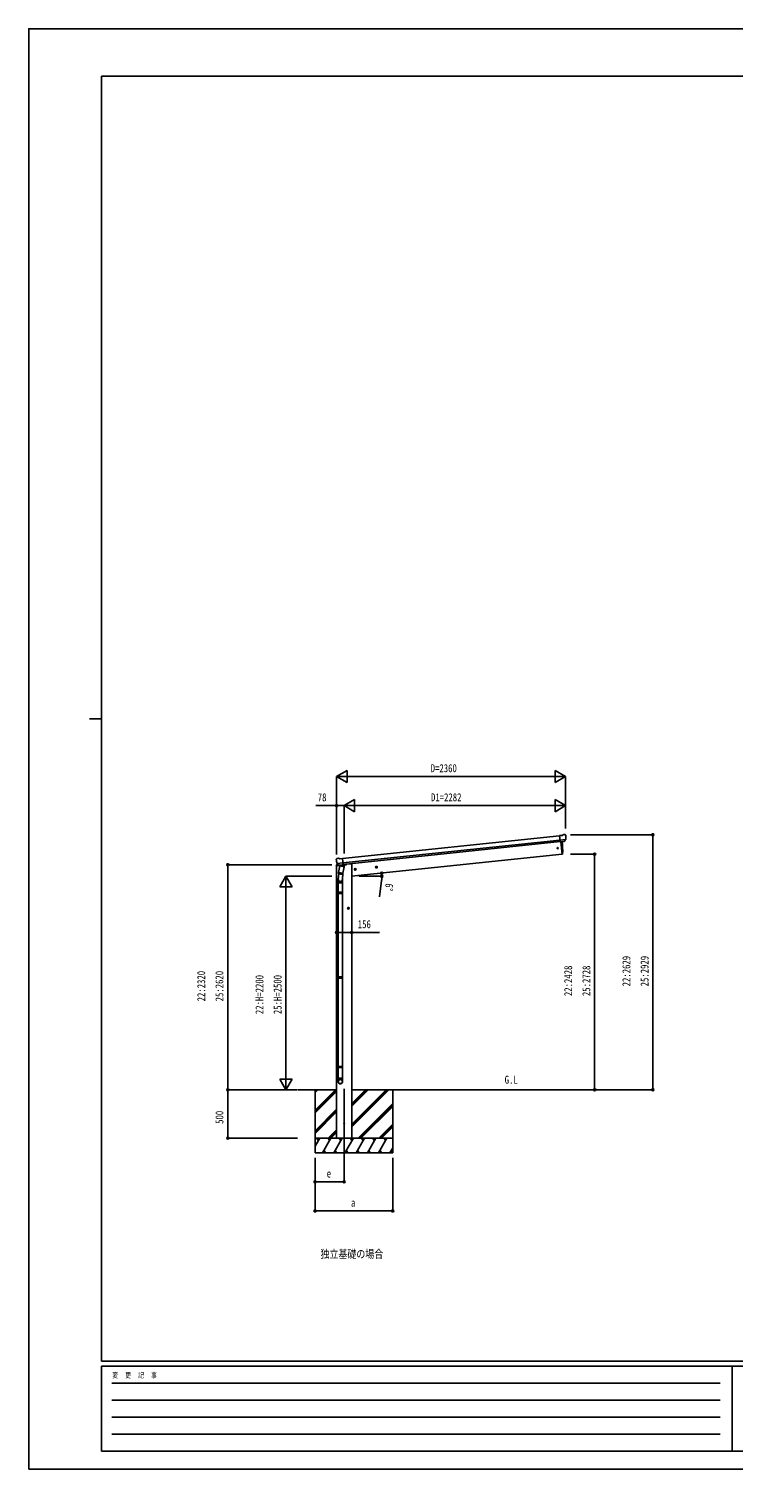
# Model space of a CAD drawing. Units: millimetres, scale not verified. Extents: x -10512 to 10512, y -7425 to 7425.
# Drawn here: x -10512 to -3253, y -7425 to 7425 of the extents above; entities that cross this region are included whole.
import ezdxf
from ezdxf.enums import TextEntityAlignment as Align

# ---------------------------------------------------------------- set-up
doc = ezdxf.new("R2010")
doc.units = ezdxf.units.MM
doc.header["$LTSCALE"] = 30
for name, color, linetype in [('0-2_USER1', 3, 'Continuous'), ('0-3_YKK_12', 2, 'Continuous'), ('0-4_YKK_13', 4, 'Continuous'), ('0-5_YKK_A1', 4, 'Continuous'), ('0-6_YKK_D', 6, 'Continuous'), ('0-7_YKK_ZWAK', 7, 'Continuous')]:
    doc.layers.add(name, color=color, linetype=linetype)
doc.styles.add('ＭＳ ゴシック', font='')
doc.styles.get('ＭＳ ゴシック').set_extended_font_data('MS Gothic')

msp = doc.modelspace()

# ---------------------------------------------------------------- linework, layer by layer
at = {"layer": '0-3_YKK_12'}
msp.add_line((-7262.45, -3503.29), (-7262.45, -4262.5), dxfattribs=at)
at = {"layer": '0-4_YKK_13'}
for p, q in [((-5016.36, -890.53), (-5042.88, -893.32)), ((-5016.36, -890.53), (-5004.76, -883.57)), ((-4989.89, -881.72), (-5003.53, -883.15)), ((-4980.65, -887.31), (-4986.22, -882.81)), ((-4979.55, -889.33), (-4979.41, -890.67)), ((-5036.1, -957.87), (-5042.88, -893.32)), ((-4979.33, -932.18), (-5038.15, -938.37)), ((-5026.15, -956.83), (-5036.1, -957.87)), ((-5029.13, -957.14), (-5015.74, -1084.53)), ((-4992.6, -953.3), (-5000.29, -954.11)), ((-4990.24, -951.86), (-4979.64, -932.74)), ((-7343.26, -1137.93), (-7343.13, -1139.11)), ((-7337.95, -1129.98), (-7342.6, -1135.72)), ((-7334.59, -1128.16), (-7321.11, -1126.74)), ((-7334.58, -1179.73), (-7275.77, -1173.55)), ((-7319.82, -1196.71), (-7334.17, -1180.21)), ((-7307.02, -1131.29), (-7319.82, -1126.89)), ((-7307.02, -1131.29), (-7280.5, -1128.51)), ((-7235.47, -1186.11), (-7235.9, -1189.34)), ((-5015.74, -1084.53), (-5013.69, -1084.25)), ((-7342.45, -1197.66), (-7343.35, -1204.49)), ((-7343.35, -1204.49), (-7309.62, -1200.95)), ((-7322.94, -1193.3), (-7339.79, -1195.07)), ((-7317.33, -1286.94), (-7322.89, -1342.66)), ((-7322.22, -1283.9), (-7319.73, -1271.65)), ((-7322.01, -1285.3), (-7322.01, -1285.3)), ((-7320.67, -1286.26), (-7279.71, -1294.59)), ((-7306.38, -1206), (-7319.74, -1271.65)), ((-7274.86, -1280.78), (-7319.74, -1271.65)), ((-7317.21, -1197.63), (-7309.52, -1196.82)), ((-7316.37, -1197.63), (-7314.8, -1197.47)), ((-7314.8, -1197.47), (-7277.26, -1193.52)), ((-7313.01, -1197.93), (-7313.16, -1198.66)), ((-7312.54, -1199.79), (-7287.79, -1209.54)), ((-7261.5, -1215.13), (-7306.38, -1206)), ((-7304.21, -1203.08), (-7304.87, -1206.31)), ((-7283.4, -1194.55), (-7286.32, -1208.9)), ((-7274.43, -1278.64), (-7281.08, -1346.39)), ((-7274.87, -1280.78), (-7277.41, -1293.25)), ((-7277.26, -1193.52), (-7275.7, -1193.36)), ((-7274.86, -1280.78), (-7261.5, -1215.13)), ((-7273.88, -1191.48), (-7272.96, -1191.66)), ((-7272.96, -1191.66), (-7261.75, -1208.59)), ((-7269.6, -1196.74), (-7240.33, -1193.66)), ((-7261.75, -1208.59), (-7263.02, -1214.82)), ((-7325.04, -1379.82), (-7325.04, -1345.47)), ((-7279.04, -1379.82), (-7325.04, -1379.82)), ((-7325.04, -1478.57), (-7324.04, -1476.57)), ((-7279.04, -1478.57), (-7325.04, -1478.57)), ((-7280.04, -1476.57), (-7324.04, -1476.57)), ((-7323.04, -1379.82), (-7323.04, -1476.57)), ((-7281.04, -1379.82), (-7281.04, -1476.57)), ((-7279.04, -1478.57), (-7280.04, -1476.57)), ((-7279.04, -1345.17), (-7279.04, -1379.82)), ((-7279.04, -1478.57), (-7279.04, -1486.57)), ((-7279.04, -1486.57), (-7325.04, -1486.57)), ((-7280.04, -1488.57), (-7324.04, -1488.57)), ((-7323.04, -1488.57), (-7323.04, -2350.25)), ((-7281.04, -1488.57), (-7281.04, -2350.25)), ((-7279.04, -1486.57), (-7280.04, -1488.57)), ((-7325.04, -2352.25), (-7324.04, -2350.25)), ((-7279.04, -2352.25), (-7325.04, -2352.25)), ((-7279.04, -2360.25), (-7325.04, -2360.25)), ((-7280.04, -2350.25), (-7324.04, -2350.25)), ((-7280.04, -2362.25), (-7324.04, -2362.25)), ((-7323.04, -2362.25), (-7323.04, -3272.94)), ((-7281.04, -2362.25), (-7281.04, -3272.94)), ((-7279.04, -2352.25), (-7280.04, -2350.25)), ((-7279.04, -2360.25), (-7280.04, -2362.25)), ((-7279.04, -2352.25), (-7279.04, -2360.25)), ((-7325.04, -3274.94), (-7324.04, -3272.94)), ((-7279.04, -3274.94), (-7325.04, -3274.94)), ((-7279.04, -3282.94), (-7325.04, -3282.94)), ((-7325.04, -3429.08), (-7325.04, -3394.94)), ((-7279.04, -3394.94), (-7325.04, -3394.94)), ((-7280.04, -3272.94), (-7324.04, -3272.94)), ((-7280.04, -3284.94), (-7324.04, -3284.94)), ((-7323.04, -3284.94), (-7323.04, -3394.94)), ((-7281.04, -3284.94), (-7281.04, -3394.94)), ((-7279.04, -3274.94), (-7280.04, -3272.94)), ((-7279.04, -3282.94), (-7280.04, -3284.94)), ((-7279.04, -3274.94), (-7279.04, -3282.94)), ((-7279.04, -3429.08), (-7279.04, -3394.94))]:
    msp.add_line(p, q, dxfattribs=at)
for points in [[(-5026.15, -956.83), (-5025.88, -956.89), (-5000.55, -954.23), (-5000.29, -954.11)], [(-4979.27, -931.55), (-4979.54, -932.54), (-4979.64, -932.74)], [(-7334.78, -1179.12), (-7334.31, -1180.04), (-7334.17, -1180.21)], [(-7283.66, -1194.1), (-7273.72, -1193.06), (-7280.5, -1128.51)], [(-7283.66, -1194.1), (-7283.92, -1194.22), (-7309.25, -1196.89), (-7309.52, -1196.82)], [(-7325.04, -1478.57), (-7325.04, -1486.57), (-7324.04, -1488.57)], [(-7325.04, -2352.25), (-7325.04, -2360.25), (-7324.04, -2362.25)], [(-7325.04, -3274.94), (-7325.04, -3282.94), (-7324.04, -3284.94)]]:
    msp.add_lwpolyline(points, dxfattribs=at)
for centre, radius in [((-5062.54, -1021.98), 6.5), ((-7262.45, -3862.5), 4.5)]:
    msp.add_circle(centre, radius, dxfattribs=at)
for centre, radius, start, end in [((-5003.21, -886.14), 3, 96, 121), ((-4989.36, -886.69), 5, 51.00648, 95.99352), ((-5180.7, -911.83), 202.4, 354.4085, 6), ((-5910.35, -1044.32), 900, 357.63919, 5.64987), ((-7141.84, -1117.95), 202.4, 186, 197.59125), ((-7334.07, -1133.13), 5, 96, 141), ((-7320.79, -1129.72), 3, 71, 96), ((-5014.11, -1081.27), 3, 278, 357.63919), ((-7339.47, -1198.05), 3, 96, 172.5), ((-7320.32, -1284.32), 1.95, 167.54017, 209.97766), ((-7320.27, -1284.3), 2, 209.90962, 258.5), ((-7316.42, -1197.14), 0.5, 240.73754, 276), ((-7313.5, -1197.83), 0.5, 348.5, 96), ((-7312.18, -1198.86), 1, 168.5, 248.5), ((-7287.32, -1208.63), 1.03, 242.53897, 344.46569), ((-7282.82, -1194.71), 0.604, 93.09842, 164.70595), ((-7279.31, -1292.63), 2, 258.5, 341.96843), ((-7275.75, -1192.86), 0.5, 276, 311.26246), ((-7240.85, -1188.69), 5, 276, 352.5), ((-7295.04, -1345.47), 30, 177.45142, 180)]:
    msp.add_arc(centre, radius, start, end, dxfattribs=at)
for centre, major_axis, ratio, start_param, end_param in [((-4975.3, -885.21), (-15.41, 3.17), 0.101033, 5.97514262, 5.97537366), ((-4982.54, -889.64), (2.73, -1.26), 0.997474, 0.53665673, 1.32256522), ((-4992.92, -950.31), (1.66, -2.51), 0.997631, 5.80419048, 5.89294842), ((-4992.99, -950.21), (-3.53, 2.11), 0.650902, 2.11455212, 2.18736272), ((-4992.86, -950.4), (1.66, -2.51), 0.997631, 5.96575902, 6.76218013), ((-7340.27, -1137.61), (-1.9, -2.34), 0.99628, 4.71238898, 5.49965061), ((-7302.04, -1345.17), (23, 0), 0.996195, 2.62193603, 6.60747969), ((-7317.56, -1194.74), (-1.1, -2.8), 0.997631, 5.80419048, 6.60061159), ((-7317.47, -1194.52), (3.02, 2.79), 0.650902, 4.09582259, 4.16863319), ((-7317.52, -1194.64), (-1.1, -2.8), 0.997631, 0.39023689, 0.47899483), ((-7302.04, -1345.17), (21, 0), 0.996195, 3.02154981, 6.2247991), ((-7302.04, -3427.34), (-23, 0), 0.996195, 3.14159265, 6.28318531), ((-7302.04, -3429.08), (-23, 0), 0.996195, 3.14159265, 6.28318531), ((-7302.04, -3429.08), (0, -23.43), 0.981806, 4.71238898, 7.85398163)]:
    msp.add_ellipse(centre, major_axis=major_axis, ratio=ratio, start_param=start_param, end_param=end_param, dxfattribs=at)
msp.add_ellipse((-7302.04, -3429.08), major_axis=(21, 0), ratio=0.996195, dxfattribs=at)
at = {"layer": '0-5_YKK_A1'}
for p, q in [((-7280.29, -1130.5), (-5042.59, -895.3)), ((-7275.78, -1173.43), (-5038.08, -938.24)), ((-5036.32, -954.97), (-7274.02, -1190.17)), ((-5029.13, -957.14), (-5015.74, -1084.53)), ((-5015.74, -1084.53), (-7185.2, -1312.55)), ((-7340.2, -4012.5), (-7340.2, -1204.16)), ((-7138.54, -1240.28), (-7158.43, -1242.37)), ((-7149.27, -1233.86), (-7155.34, -1238.27)), ((-7155.34, -1238.27), (-7154.56, -1245.74)), ((-7154.56, -1245.74), (-7147.7, -1248.79)), ((-7147.44, -1251.27), (-7149.53, -1231.38)), ((-7142.41, -1236.91), (-7149.27, -1233.86)), ((-6919.74, -1217.28), (-6939.64, -1219.37)), ((-6930.47, -1210.86), (-6936.55, -1215.28)), ((-6936.55, -1215.28), (-6935.76, -1222.74)), ((-6935.76, -1222.74), (-6928.91, -1225.79)), ((-6928.64, -1228.27), (-6930.74, -1208.38)), ((-6923.62, -1213.92), (-6930.47, -1210.86)), ((-7218.7, -1652.05), (-7218.7, -1632.05)), ((-7208.7, -1642.05), (-7228.7, -1642.05)), ((-7218.7, -1634.55), (-7225.2, -1638.3)), ((-7225.2, -1638.3), (-7225.2, -1645.8)), ((-7225.2, -1645.8), (-7218.7, -1649.56)), ((-7212.2, -1638.3), (-7218.7, -1634.55)), ((-7744.88, -3512.5), (-7340.2, -3512.5)), ((-7562.45, -3512.5), (-7562.45, -4162.5)), ((-7562.45, -3723.73), (-7351.22, -3512.5)), ((-7562.45, -3539.88), (-7535.07, -3512.5)), ((-7562.45, -3525.74), (-7549.21, -3512.5)), ((-7562.45, -3737.87), (-7340.2, -3515.62)), ((-7562.45, -3752.01), (-7340.2, -3529.76)), ((-7184.7, -3512.5), (-4353.13, -3512.5)), ((-7184.7, -3894.76), (-6802.44, -3512.5)), ((-7184.7, -3866.48), (-6830.72, -3512.5)), ((-7184.7, -3880.62), (-6816.58, -3512.5)), ((-7184.7, -3682.63), (-7014.57, -3512.5)), ((-7184.7, -3668.49), (-7028.71, -3512.5)), ((-7184.7, -3654.35), (-7042.85, -3512.5)), ((-6762.45, -3512.5), (-6762.45, -4162.5)), ((-7118.59, -4012.5), (-6762.45, -3656.36)), ((-7104.45, -4012.5), (-6762.45, -3670.5)), ((-7090.31, -4012.5), (-6762.45, -3684.65)), ((-7562.45, -3935.86), (-7340.2, -3713.61)), ((-7562.45, -3950), (-7340.2, -3727.75)), ((-7562.45, -3964.14), (-7340.2, -3741.89)), ((-7426.96, -4012.5), (-7340.2, -3925.74)), ((-7412.82, -4012.5), (-7340.2, -3939.88)), ((-7398.67, -4012.5), (-7340.2, -3954.03)), ((-6906.46, -4012.5), (-6762.45, -3868.49)), ((-6892.32, -4012.5), (-6762.45, -3882.63)), ((-6878.17, -4012.5), (-6762.45, -3896.78)), ((-6762.45, -4012.5), (-7562.45, -4012.5)), ((-7562.45, -4096.33), (-7514.05, -4012.5)), ((-7529.05, -4038.48), (-7544.05, -4012.5)), ((-7485.18, -4162.5), (-7398.58, -4012.5)), ((-7470.19, -4136.52), (-7455.19, -4162.5)), ((-7413.58, -4038.48), (-7428.58, -4012.5)), ((-7369.71, -4162.5), (-7283.11, -4012.5)), ((-7354.71, -4136.52), (-7339.71, -4162.5)), ((-7298.11, -4038.48), (-7313.11, -4012.5)), ((-7254.24, -4162.5), (-7167.64, -4012.5)), ((-7239.24, -4136.52), (-7224.25, -4162.5)), ((-7182.64, -4038.48), (-7197.64, -4012.5)), ((-7138.77, -4162.5), (-7052.17, -4012.5)), ((-7123.77, -4136.52), (-7108.78, -4162.5)), ((-7067.17, -4038.48), (-7082.17, -4012.5)), ((-7023.3, -4162.5), (-6936.7, -4012.5)), ((-7008.3, -4136.52), (-6993.31, -4162.5)), ((-6966.7, -4012.5), (-6951.7, -4038.48)), ((-6907.83, -4162.5), (-6821.23, -4012.5)), ((-6892.83, -4136.52), (-6877.84, -4162.5)), ((-6836.23, -4038.48), (-6851.23, -4012.5)), ((-6792.36, -4162.5), (-6762.45, -4110.69)), ((-6777.36, -4136.52), (-6762.45, -4162.35)), ((-7562.45, -4162.5), (-6762.45, -4162.5))]:
    msp.add_line(p, q, dxfattribs=at)
for points in [[(-7184.7, -4012.5), (-7184.7, -1183.5), (-7204.7, -1183.5), (-7235.56, -1186.74)], [(-7147.7, -1248.79), (-7141.63, -1244.38), (-7142.41, -1236.91)], [(-6928.91, -1225.79), (-6922.83, -1221.38), (-6923.62, -1213.92)], [(-7218.7, -1649.56), (-7212.2, -1645.8), (-7212.2, -1638.3)]]:
    msp.add_lwpolyline(points, dxfattribs=at)
for centre, radius in [((-7148.48, -1241.32), 8.5), ((-7148.48, -1241.32), 7.7), ((-7148.48, -1241.32), 6.5), ((-6929.69, -1218.33), 8.5), ((-6929.69, -1218.33), 7.7), ((-6929.69, -1218.33), 6.5), ((-7218.7, -1642.05), 8.5), ((-7218.7, -1642.05), 7.7), ((-7218.7, -1642.05), 6.5)]:
    msp.add_circle(centre, radius, dxfattribs=at)
at = {"layer": '0-6_YKK_D'}
for p, q in [((-7340.7, -283.71), (-7232.45, -221.21)), ((-7340.7, -1076.52), (-7340.7, -282.71)), ((-7340.7, -283.71), (-7232.45, -346.21)), ((-7340.7, -283.71), (-7124.19, -283.71)), ((-7232.45, -346.21), (-7232.45, -221.21)), ((-7215.7, -283.71), (-5105.7, -283.71)), ((-4980.7, -283.71), (-5197.21, -283.71)), ((-4980.7, -283.71), (-5088.95, -221.21)), ((-5088.95, -221.21), (-5088.95, -346.21)), ((-4980.7, -283.71), (-5088.95, -346.21)), ((-4980.7, -820.89), (-4980.7, -282.71)), ((-7340.2, -1086.52), (-7340.2, -582.71)), ((-7262.45, -583.71), (-7154.2, -521.21)), ((-7262.45, -1078.35), (-7262.45, -582.71)), ((-7262.45, -1078.35), (-7262.45, -582.71)), ((-7262.45, -583.71), (-7154.2, -646.21)), ((-7262.45, -583.71), (-7045.94, -583.71)), ((-7154.2, -646.21), (-7154.2, -521.21)), ((-7137.45, -583.71), (-5105.7, -583.71)), ((-4980.7, -583.71), (-5197.21, -583.71)), ((-4980.7, -583.71), (-5088.95, -521.21)), ((-5088.95, -521.21), (-5088.95, -646.21)), ((-4980.7, -583.71), (-5088.95, -646.21)), ((-4980.7, -820.89), (-4980.7, -582.71)), ((-4929.87, -883.71), (-4079.7, -883.71)), ((-4080.7, -883.71), (-4080.7, -3512.5)), ((-4929.87, -1084.53), (-4679.7, -1084.53)), ((-4680.7, -1084.53), (-4680.7, -3512.5)), ((-7390.7, -1193), (-8463.45, -1193)), ((-8462.45, -1193), (-8462.45, -3512.5)), ((-7862.45, -1312.5), (-7924.95, -1420.75)), ((-7390.7, -1312.5), (-7863.45, -1312.5)), ((-7862.45, -1312.5), (-7799.95, -1420.75)), ((-7862.45, -1312.5), (-7862.45, -1529.01)), ((-7110.84, -1312.55), (-6872.58, -1312.55)), ((-7924.95, -1420.75), (-7799.95, -1420.75)), ((-7862.45, -1437.5), (-7862.45, -3387.5)), ((-6876.48, -1354.95), (-6899.88, -1525.35)), ((-7862.45, -3512.5), (-7924.95, -3404.25)), ((-7799.95, -3404.25), (-7924.95, -3404.25)), ((-7862.45, -3512.5), (-7862.45, -3295.99)), ((-7862.45, -3512.5), (-7799.95, -3404.25)), ((-7749.76, -3512.5), (-8463.45, -3512.5)), ((-7749.76, -3512.5), (-8463.45, -3512.5)), ((-8462.45, -4012.5), (-8462.45, -3512.5)), ((-7749.76, -3512.5), (-7863.45, -3512.5)), ((-4352.13, -3512.5), (-4079.7, -3512.5)), ((-7744.55, -4012.5), (-8463.45, -4012.5)), ((-7562.45, -4213.5), (-7562.45, -4763.5)), ((-7562.45, -4213.5), (-7562.45, -4463.5)), ((-7262.45, -4263.88), (-7262.45, -4463.5)), ((-6762.45, -4213.5), (-6762.45, -4763.5)), ((-7262.45, -4462.5), (-7562.45, -4462.5)), ((-6762.45, -4762.5), (-7562.45, -4762.5))]:
    msp.add_line(p, q, dxfattribs=at)
for points in [[(-7262.45, -583.71), (-7340.2, -583.71), (-7554.7, -583.71)], [(-7340.2, -1892.05), (-7184.7, -1892.05), (-6898.2, -1892.05)]]:
    msp.add_lwpolyline(points, dxfattribs=at)
for centre in [(-7340.2, -583.71), (-4080.7, -883.71), (-8462.45, -1193), (-4680.7, -1084.53), (-6875.29, -1279.98), (-6873.58, -1312.55), (-7340.2, -1892.05), (-7184.7, -1892.05), (-8462.45, -3512.5), (-8462.45, -3512.5), (-4680.7, -3512.5), (-4080.7, -3512.5), (-8462.45, -4012.5), (-7562.45, -4462.5), (-7262.45, -4462.5), (-7562.45, -4762.5), (-6762.45, -4762.5)]:
    msp.add_circle(centre, 10.62, dxfattribs=at)
for start, end in [(352.17969, 0), (0, 6)]:
    msp.add_arc((-7185.2, -1312.55), 311.62, start, end, dxfattribs=at)
at = {"layer": '0-7_YKK_ZWAK'}
for p, q in [((9737.55, 6937.5), (-9762.45, 6937.5)), ((-9762.45, -6312.5), (-9762.45, 6937.5)), ((-9887.45, 312.5), (-9762.45, 312.5)), ((9737.55, -6312.5), (-9762.45, -6312.5)), ((-3262.45, -6362.5), (-9762.45, -6362.5)), ((-9762.45, -7237.5), (-9762.45, -6362.5)), ((-3262.45, -6362.5), (-3262.45, -7237.5)), ((-12.45, -6362.5), (-3262.45, -6362.5)), ((-9656.2, -6537.5), (-3387.45, -6537.5)), ((-9656.2, -6712.5), (-3387.45, -6712.5)), ((-9656.2, -6887.5), (-3387.45, -6887.5)), ((-9656.2, -7062.5), (-3387.45, -7062.5)), ((-9762.45, -7237.5), (-3262.45, -7237.5)), ((-3262.45, -7237.5), (-12.45, -7237.5))]:
    msp.add_line(p, q, dxfattribs=at)
msp.add_lwpolyline([(-10512.5, -7425), (10512.5, -7425), (10512.5, 7425), (-10512.5, 7425)], close=True, dxfattribs=at)

# ---------------------------------------------------------------- texts
at = {"layer": '0-2_USER1', "style": 'ＭＳ ゴシック', "width": 0.8}
for s, p in [('G.L', (-5608.5, -3475.5)), ('独立基礎の場合', (-7506.5, -5272.5))]:
    msp.add_text(s, height=82.48, dxfattribs=at).set_placement(p, align=Align.BOTTOM_LEFT)
at = {"layer": '0-6_YKK_D', "style": 'ＭＳ ゴシック', "width": 0.8}
for s, p in [('D=2360', (-6370.7, -263.71)), ('78', (-7534.7, -563.71)), ('D1=2282', (-6367.58, -563.71)), ('156', (-7122.2, -1872.05)), ('e', (-7442.45, -4442.5)), ('a', (-7192.45, -4742.5))]:
    msp.add_text(s, height=82.48, dxfattribs=at).set_placement(p, align=Align.BOTTOM_LEFT)
for s, rotation, p in [('6°', 262.18, (-6859.39, -1377.49)), ('22:2629', 90, (-4288.2, -2447.1)), ('25:2929', 90, (-4100.7, -2447.1)), ('22:2320', 90, (-8669.95, -2601.75)), ('25:2620', 90, (-8482.45, -2601.75)), ('22:H=2200', 90, (-8069.95, -2733.5)), ('25:H=2500', 90, (-7882.45, -2733.5)), ('22:2428', 90, (-4888.2, -2547.52)), ('25:2728', 90, (-4700.7, -2547.52)), ('500', 90, (-8482.45, -3864.5))]:
    msp.add_text(s, height=82.48, rotation=rotation, dxfattribs=at).set_placement(p, align=Align.BOTTOM_LEFT)
at = {"layer": '0-7_YKK_ZWAK', "style": 'ＭＳ ゴシック', "width": 0.8}
msp.add_text('変  更  記  事', height=54.99, dxfattribs=at).set_placement((-9653.28, -6500), align=Align.BOTTOM_LEFT)

doc.saveas('drawing.dxf')
